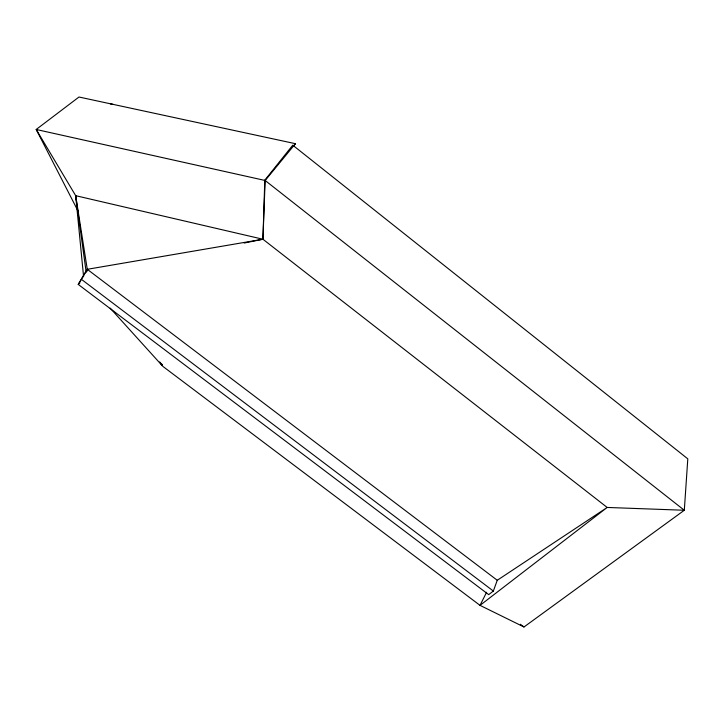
<?xml version="1.0" encoding="UTF-8"?>
<svg xmlns="http://www.w3.org/2000/svg" width="724" height="724" viewBox="0 0 724 724"><rect width="100%" height="100%" fill="white"/><g stroke="black" fill="none" stroke-linecap="round" stroke-linejoin="round"><path stroke-width="1.09" d="M264.794 180.204L262.93 239.237L607.192 507.452L684.307 510.257L687.8 458.844L292.758 145.18L264.794 180.204L684.307 510.257L523.986 626.984L480.021 605.364L162.909 366.416L110.175 308.143M77.93 210.829L36.2 129.478L78.988 97.016L295.419 143.687L265.156 180.484L262.93 239.237L244.187 243.029M87.034 271.183L87.269 269.301L75.694 195.688L36.2 129.478L265.156 180.484M86.228 272.215L87.269 269.301L262.93 239.237L75.694 195.688L83.595 276.785M497.261 580.277L87.269 269.301L78.255 284.442L488.7 594.639L493.352 591.046L497.261 580.277L607.192 507.452L480.021 605.364L486.6 592.259M79.839 282.885L78.255 284.442L87.269 269.301M293.365 146.393L295.419 143.687M520.375 624.26L523.986 626.984M81.595 279.473L493.352 591.046M160.312 362.787L162.257 365.502L159.714 361.928M161.371 363.403L162.393 365.412M75.694 195.688L86.093 271.6M110.51 103.994A22.743 18.236 49.3 0 1 113.152 104.383"/></g></svg>
